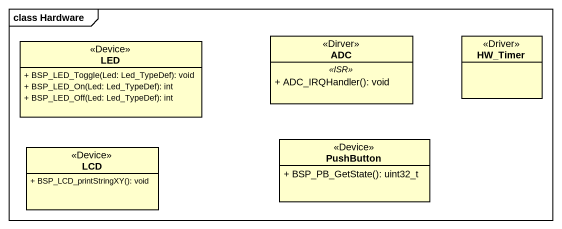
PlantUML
@startuml
mainframe class Hardware
hide circle
hide empty members
skinparam classAttributeIconSize 0
class LED <<Device>> {
  + BSP_LED_Toggle(Led: Led_TypeDef): void
  + BSP_LED_On(Led: Led_TypeDef): int
  + BSP_LED_Off(Led: Led_TypeDef): int
}
class ADC <<Dirver>> {
  .. <<ISR>> ..
  + ADC_IRQHandler(): void
}
class HW_Timer <<Driver>>
class LCD <<Device>> {
  + BSP_LCD_printStringXY(): void
}
class PushButton <<Device>> {
  + BSP_PB_GetState(): uint32_t
}
@enduml
